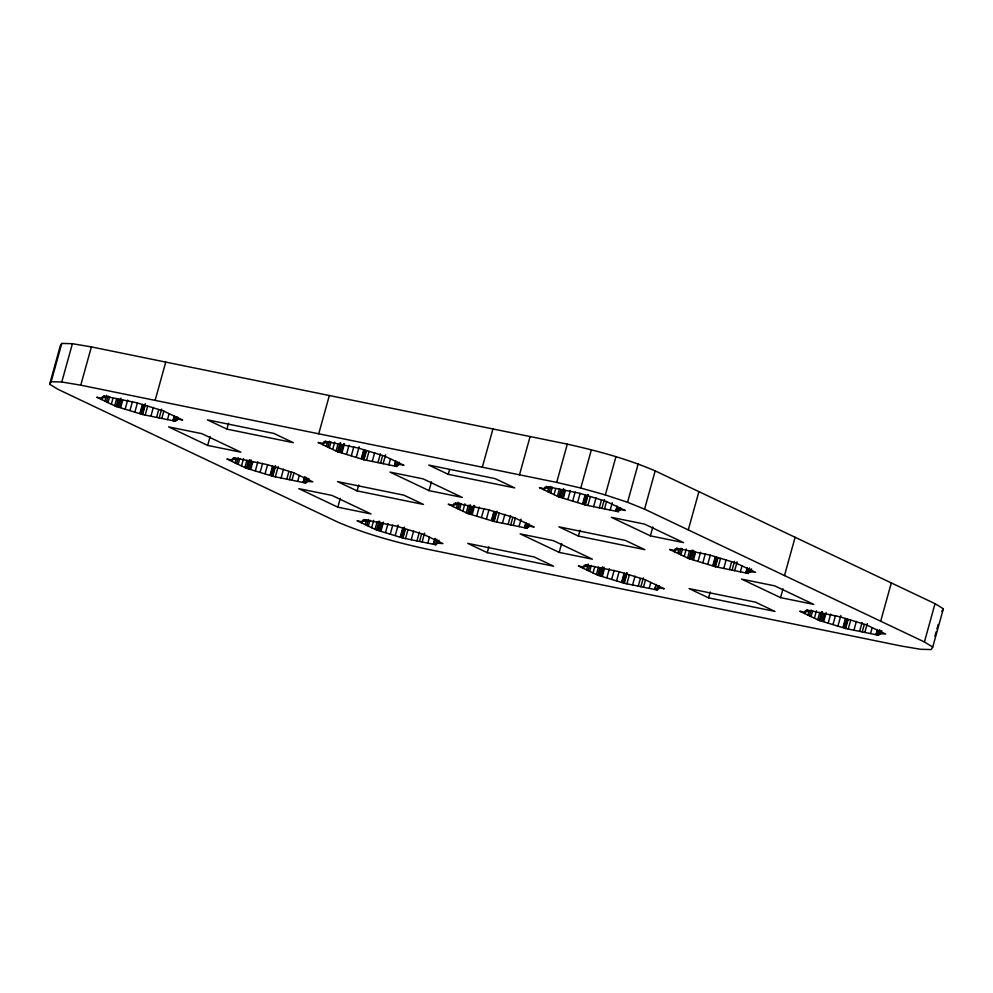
<?xml version="1.0" encoding="UTF-8"?>
<svg xmlns="http://www.w3.org/2000/svg" width="993" height="993" viewBox="0 0 993 993"><rect width="100%" height="100%" fill="white"/><g stroke="black" fill="none" stroke-linecap="round" stroke-linejoin="round"><path stroke-width="1.49" d="M49.65 384.204L60.263 345.924L61.777 343.429L72.402 343.715L91.381 346.905L567.301 444.144C597.203 450.797 626.98 458.766 655.181 470.881L935.034 603.682L943.35 608.796L932.737 647.076L931.223 649.571L920.598 649.285L901.619 646.095L425.699 548.856C395.797 542.203 366.02 534.234 337.819 522.119L57.966 389.318L49.65 384.204L51.164 381.709L61.777 343.429M51.164 381.709L61.777 381.995L72.402 343.715M61.777 381.995L80.768 385.185L91.381 346.905M101.584 399.546L102.403 396.604M104.935 401.147L106.574 395.251M106.462 401.867L108.1 395.971M107.989 402.587L109.627 396.704M111.353 404.188L112.979 398.292M114.704 405.777L116.74 398.416M174.408 415.645L173.179 420.064L175.798 421.305L142.595 414.528L116.231 406.497L118.266 399.136M116.926 406.646L118.961 399.273M118.452 406.956L120.898 398.119M119.979 407.267L122.015 399.906M120.674 407.403L122.71 400.042M125.217 408.905L127.675 400.08M129.996 410.407L132.441 401.569M134.936 411.872L137.394 403.034M139.976 413.287L142.433 404.449M140.385 413.473L142.843 404.647M141.291 413.907L143.737 405.07M142.185 414.329L145.04 404.027M142.595 414.528L145.45 404.213M145.189 415.049L147.634 406.224M155.131 400.378L165.744 362.097M150.899 416.216L153.344 407.391M156.596 417.383L158.644 410.022M159.19 417.916L161.648 409.079M161.785 418.45L163.833 411.077M167.494 419.605L169.133 413.721M173.204 420.771L174.42 416.365M173.589 420.262L174.408 417.321M173.179 420.064L175.376 420.126L176.195 417.184M175.376 420.126L176.953 420.002L177.772 417.048M207.674 445.41L168.624 426.878L201.827 433.656L240.877 452.187L207.674 445.41L210.119 436.572M226.9 429.113L207.388 419.84L273.795 433.407L293.32 442.679L226.9 429.113L228.539 423.217M231.754 461.311L232.561 458.369M235.105 462.912L236.334 458.493M236.632 463.632L238.258 457.736M238.159 464.352L239.785 458.468M241.51 465.953L243.558 458.58M244.874 467.542L246.909 460.181M304.578 477.41L303.349 481.828L305.956 483.07L272.752 476.292L246.388 468.262L248.436 460.901M247.083 468.411L249.541 459.573M248.61 468.721L251.068 459.883M250.137 469.031L252.185 461.671M250.832 469.168L252.88 461.807M255.387 470.67L257.832 461.844M260.166 472.171L262.611 463.334M265.106 473.636L267.551 464.798M270.146 475.051L272.591 466.214M270.555 475.237L273.001 466.412M271.449 475.672L273.907 466.834M272.355 476.094L275.21 465.791M272.752 476.292L275.62 465.978M275.346 476.814L278.214 466.511M281.056 477.981L283.514 469.155M286.766 479.147L288.802 471.787M289.36 479.681L291.396 472.32M291.954 480.215L293.99 472.854M297.664 481.369L299.29 475.486M303.361 482.536L305 476.652M303.759 482.027L304.988 477.608M318.728 433.804L329.341 395.524M303.349 481.828L305.534 481.89L306.763 477.472M305.534 481.89L307.122 481.766L307.929 478.812M307.122 481.766L308.066 481.431L308.873 478.489M322.936 444.777L323.755 441.835M326.3 446.366L327.529 441.947M327.827 447.086L329.453 441.202M329.353 447.818L330.979 441.922M332.705 449.407L334.74 442.046M336.056 450.996L338.104 443.635M395.76 460.876L394.544 465.295L397.15 466.536L363.947 459.747L337.583 451.728L340.04 442.89M338.278 451.865L340.736 443.027M339.805 452.175L341.853 444.814M341.331 452.485L343.789 443.66M342.026 452.634L344.484 443.797M346.582 454.136L349.027 445.298M351.361 455.626L353.806 446.8M337.843 507.175L298.794 488.643L331.997 495.42L371.047 513.952L337.843 507.175L340.289 498.337M356.301 457.09L359.156 446.788M361.34 458.505L363.786 449.668M361.75 458.704L364.195 449.866M362.644 459.126L365.089 450.288M363.537 459.548L365.995 450.723M363.947 459.747L366.405 450.909M357.07 490.877L337.546 481.605L403.952 495.184L423.477 504.444L357.07 490.877L358.709 484.981M366.541 460.28L368.999 451.443M372.251 461.447L374.696 452.609M377.961 462.614L380.406 453.776M361.911 523.075L362.73 520.133M380.555 463.135L382.59 455.775M365.275 524.676L366.491 520.258M383.149 463.669L385.594 454.831M366.802 525.396L368.428 519.513M368.316 526.116L369.955 520.233M388.846 464.836L390.485 458.94M371.68 527.717L373.716 520.357M375.031 529.306L377.079 521.946M434.735 539.174L433.519 543.593L436.126 544.834L402.922 538.057L376.558 530.026L379.003 521.188M394.556 466.002L395.785 461.584M394.953 465.481L395.76 462.539M377.253 530.175L379.698 521.337M394.544 465.295L396.728 465.357L397.548 462.415M378.78 530.485L380.828 523.125M396.728 465.357L398.305 465.221L399.124 462.279M380.307 530.796L382.355 523.435M381.002 530.932L383.447 522.107M385.545 532.434L388.002 523.609M390.323 533.936L392.781 525.098M395.276 535.401L398.131 525.098M400.316 536.816L402.761 527.978M400.713 537.002L403.17 528.177M401.619 537.436L404.474 527.122M402.513 537.858L404.97 529.021M402.922 538.057L405.367 529.219M405.516 538.578L407.962 529.753M411.226 539.745L413.671 530.92M429.038 490.629L389.988 472.097L423.192 478.887L462.241 497.419L429.038 490.629L431.483 481.791M416.936 540.912L419.381 532.087M419.53 541.446L421.566 534.085M422.124 541.979L424.57 533.142M427.822 543.146L429.46 537.25M448.265 474.331L428.74 465.072L495.147 478.638L514.672 487.898L448.265 474.331L449.494 469.912M433.531 544.301L435.17 538.417M433.916 543.792L435.145 539.373M433.519 543.593L435.704 543.655L436.932 539.236M435.704 543.655L437.28 543.531L438.099 540.577M437.28 543.531L438.223 543.196L439.043 540.254M453.106 506.542L453.925 503.6M456.457 508.131L458.096 502.247M457.984 508.85L459.622 502.967M459.511 509.583L461.149 503.687M462.875 511.172L464.91 503.811M466.226 512.76L468.262 505.4M525.93 522.641L524.701 527.06L527.32 528.301L494.117 521.511L467.753 513.493L470.198 504.655M468.448 513.629L470.483 506.269M482.325 467.219L492.938 428.951M469.974 513.94L472.01 506.579M471.501 514.25L473.946 505.425M472.196 514.399L474.642 505.561M476.739 515.901L479.197 507.063M481.518 517.39L483.976 508.565M486.458 518.855L488.916 510.03M491.498 520.27L493.955 511.445M491.907 520.469L494.365 511.631M492.813 520.891L495.259 512.053M493.707 521.313L496.152 512.487M494.117 521.511L496.972 511.209M487.24 552.642L467.715 543.37L534.122 556.949L553.647 566.209L487.24 552.642L488.866 546.746M496.711 522.045L499.156 513.207M502.421 523.212L504.866 514.374M519.5 474.815L530.113 436.548M508.118 524.378L510.576 515.541M510.712 524.9L512.76 517.539M513.307 525.434L515.355 518.073M519.016 526.6L521.064 519.24M524.726 527.767L525.955 523.348M525.111 527.246L525.93 524.304M524.701 527.06L526.898 527.122L527.717 524.18M526.898 527.122L528.475 526.985L529.294 524.043M544.301 489.996L545.12 487.054M547.652 491.597L548.881 487.178M549.179 492.317L550.817 486.421M550.705 493.037L552.344 487.153M80.768 385.185L556.688 482.412L567.301 444.144M554.057 494.626L555.695 488.742M557.421 496.227L559.456 488.866M617.125 506.095L615.896 510.514L618.515 511.755L585.311 504.978L558.947 496.947L560.983 489.586M559.642 497.083L561.678 489.723M561.169 497.406L563.614 488.568M562.696 497.716L564.732 490.356M563.391 497.853L565.427 490.492M567.934 499.355L570.379 490.53M572.713 500.857L575.158 492.019M559.196 552.393L520.146 533.862L553.349 540.651L592.399 559.183L559.196 552.393L561.653 543.556M556.688 482.412L580.781 488.035L591.394 449.755M577.653 502.321L580.111 493.484M582.692 503.736L585.15 494.899M583.102 503.923L585.547 495.097M583.996 504.357L586.453 495.519M584.902 504.779L587.757 494.477M585.311 504.978L588.166 494.663M578.435 536.096L558.91 526.836L625.317 540.403L644.842 549.663L578.435 536.096L580.061 530.212M587.906 505.499L590.351 496.674M593.603 506.666L596.061 497.828M599.313 507.833L601.361 500.472M583.276 568.306L584.095 565.365M932.737 647.076L924.421 641.962L644.569 509.161L627.551 502.272L605.345 494.936L615.958 456.656M601.907 508.366L604.365 499.529M586.627 569.895L588.266 564.012M604.501 508.888L606.549 501.527M588.154 570.615L589.383 566.209M589.681 571.347L591.307 565.451M610.211 510.054L612.247 502.694M593.032 572.936L594.67 567.053M596.396 574.525L598.431 567.164M656.1 584.405L654.871 588.824L657.49 590.065L624.287 583.276L597.923 575.257L599.958 567.897M615.921 511.221L617.137 506.815M616.305 510.712L617.125 507.771M598.605 575.394L600.653 568.033M600.144 575.704L602.59 566.879M615.896 510.514L618.093 510.576L618.912 507.634M618.093 510.576L619.669 510.452L620.488 507.497M601.671 576.014L604.116 567.189M602.366 576.163L604.402 568.803M627.551 502.272L638.164 463.992M606.909 577.665L609.354 568.828M611.688 579.155L614.133 570.33M616.628 580.62L619.073 571.794M621.668 582.035L624.113 573.209M622.077 582.233L624.523 573.395M622.971 582.655L625.429 573.817M623.877 583.077L626.732 572.775M644.569 509.161L655.181 470.881M624.287 583.276L627.142 572.973M626.881 583.81L629.326 574.972M632.578 584.976L635.036 576.139M650.39 535.86L611.34 517.328L644.544 524.105L683.594 542.637L650.39 535.86L652.835 527.022M638.288 586.143L640.336 578.782M640.882 586.664L643.327 577.839M643.476 587.198L645.512 579.838M649.186 588.365L650.812 582.481M654.896 589.532L655.703 586.59M654.871 588.824L657.068 588.886L657.875 585.944M657.068 588.886L658.644 588.75L659.451 585.808M674.47 551.76L675.277 548.819M677.822 553.362L679.051 548.943M679.349 554.082L680.975 548.186M680.875 554.802L682.501 548.918M688.286 529.914L698.911 491.634M684.227 556.39L686.275 549.03M687.578 557.992L689.626 550.631M747.282 567.859L746.066 572.278L748.672 573.52L715.469 566.742L689.105 558.711L691.153 551.351M689.8 558.86L692.258 550.023M691.327 559.171L693.784 550.333M692.853 559.481L694.901 552.12M693.548 559.618L695.596 552.257M698.104 561.119L700.549 552.294M702.883 562.621L705.328 553.784M707.823 564.086L710.268 555.248M712.862 565.501L715.308 556.663M713.272 565.687L715.717 556.862M714.166 566.122L716.611 557.284M715.059 566.544L717.517 557.706M715.469 566.742L717.927 557.905M708.592 597.86L689.068 588.601L755.474 602.168L774.999 611.427L708.592 597.86L710.231 591.977M718.063 567.264L720.521 558.438M723.773 568.43L726.218 559.605M729.483 569.597L731.518 562.237M732.077 570.131L734.522 561.293M734.671 570.665L737.116 561.827M740.381 571.819L742.007 565.936M746.078 572.986L747.307 568.579M746.475 572.477L747.282 569.535M746.066 572.278L748.25 572.34L749.479 567.922M748.25 572.34L749.827 572.216L750.646 569.262M749.827 572.216L750.782 571.881L751.589 568.939M784.495 575.568L795.108 537.287M780.56 597.625L741.51 579.093L774.714 585.87L813.764 604.402L780.56 597.625L783.005 588.787M804.628 613.525L805.447 610.583M807.992 615.126L809.208 610.707M809.506 615.846L811.144 609.95M811.033 616.566L812.671 610.683M814.397 618.167L816.432 610.794M817.748 619.756L819.796 612.396M877.452 629.624L876.223 634.043L878.842 635.284L845.639 628.507L819.275 620.476L821.72 611.638M819.97 620.625L822.415 611.787M821.496 620.935L823.532 613.575M823.023 621.246L825.059 613.885M823.718 621.382L826.164 612.557M828.261 622.884L830.719 614.059M833.04 624.386L835.498 615.548M837.98 625.851L840.848 615.536M843.02 627.266L845.477 618.428M843.429 627.452L845.887 618.627M844.335 627.886L846.781 619.049M845.229 628.308L847.674 619.471M845.639 628.507L848.084 619.669M848.233 629.028L850.678 620.203M853.943 630.195L856.388 621.37M859.64 631.362L862.098 622.524M862.234 631.896L864.282 624.535M864.829 632.429L867.286 623.592M870.538 633.584L872.177 627.7M876.248 634.75L877.477 630.344M876.633 634.242L877.452 631.3M880.692 621.208L891.304 582.928M876.223 634.043L878.42 634.105L879.649 629.686M878.42 634.105L879.997 633.981L880.816 631.027M879.997 633.981L880.94 633.646L881.759 630.704M924.421 641.962L935.034 603.682M934.897 636.314L936.114 631.896M936.933 628.954L938.162 624.535M308.066 481.431L312.795 481.828L293.27 472.569L266.906 464.538L233.703 457.761L236.322 459.002L231.307 459.908L226.863 459.002L246.388 468.262M438.223 543.196L442.965 543.593L423.44 534.333L397.076 526.302L363.872 519.525L366.491 520.766L361.477 521.673L357.033 520.766L376.558 530.026M750.782 571.881L755.512 572.278L735.987 563.019L709.623 554.988L676.419 548.21L679.038 549.452L674.024 550.358L669.58 549.452L689.105 558.711M880.94 633.646L885.682 634.043L866.157 624.783L839.793 616.752L806.589 609.975L809.196 611.216L804.193 612.122L799.75 611.216L819.275 620.476M941.836 611.291L943.35 608.796M176.953 420.002L178.194 419.158L182.638 420.064L163.113 410.804L136.749 402.773L103.545 395.996L106.152 397.237L101.149 398.143L96.706 397.237L116.231 406.497M398.305 465.221L399.546 464.376L403.99 465.295L384.465 456.023L358.101 448.004L324.897 441.215L327.516 442.456L322.502 443.362L318.058 442.456L337.583 451.728M528.475 526.985L529.716 526.153L534.16 527.06L514.635 517.787L488.271 509.769L455.067 502.979L457.674 504.221L452.671 505.127L448.228 504.221L467.753 513.493M619.669 510.452L620.91 509.608L625.354 510.514L605.829 501.254L579.465 493.223L546.262 486.446L548.868 487.687L543.866 488.593L539.422 487.687L558.947 496.947M658.644 588.75L659.886 587.918L664.329 588.824L644.805 579.552L618.44 571.534L585.237 564.744L587.844 565.985L582.841 566.891L578.398 565.985L597.923 575.257M580.781 488.035L605.345 494.936"/></g></svg>
